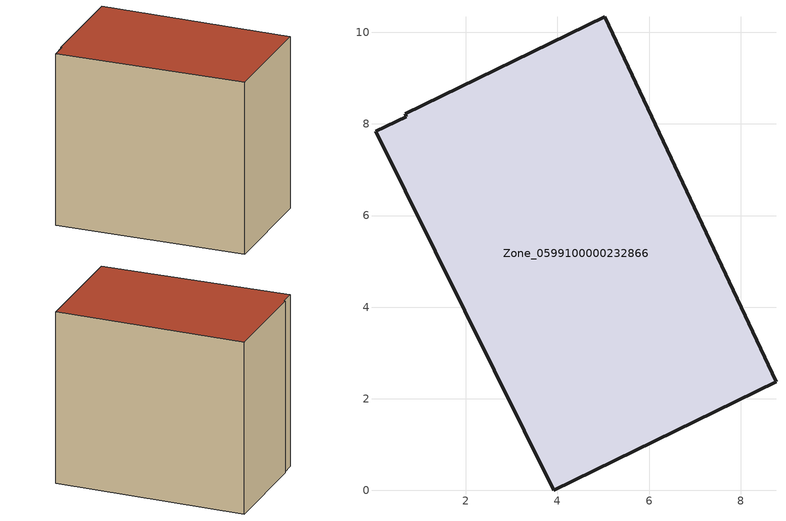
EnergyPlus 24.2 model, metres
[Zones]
Zone_0599100000232866
 floor ground (C_G): 0.03,7.84 0.69,8.16 0.67,8.22 5.03,10.34 8.77,2.37 3.92,0 z0
 wall outside (C_F): 8.77,2.37 5.03,10.34 0.67,8.22 0.69,8.16 0.03,7.84 3.92,0 8.77,2.37 z0:8.06
 roof outside (C_R): 0.69,8.16 0.03,7.84 3.92,0 8.77,2.37 5.03,10.34 0.67,8.22 z8.06
[BUILDING]
Pand.0599100000232866: North Axis=0; Terrain=City; Loads Convergence Tolerance Value=0.04; Temperature Convergence Tolerance Value=0.4; Solar Distribution=FullExterior; Maximum Number of Warmup Days=25; Minimum Number of Warmup Days=1
[Site:Location]
Rotterdam.The.Hague.AP_ZH_NLD Design_Conditions: Latitude=51.96; Longitude=4.45; Time Zone=1; Elevation=-4.5
[SITE:GROUNDTEMPERATURE:BUILDINGSURFACE]
18, 18, 18, 18, 18, 18, 18, 18, 18, 18, 18, 18
[MATERIAL] Thermal Absorptance=0.9; Solar Absorptance=0.7; Visible Absorptance=0.7
Name | Roughness | Thickness | Conductivity | Density | Specific Heat
G.TI.1975-1991 | MediumSmooth | 0.15 | 0.288461 | 540 | 1210
F.TI.1975-1991 | Rough | 0.3 | 0.230769 | 1920 | 840
R.TI.1975-1991 | MediumRough | 0.2 | 0.153846 | 1500 | 1000
[CONSTRUCTION]
C_G: G.TI.1975-1991
C_F: F.TI.1975-1991
C_R: R.TI.1975-1991
[ZONE]
Zone_0599100000232866: Type=1; Multiplier=1; Ceiling Height=Autocalculate; Volume=Autocalculate; Floor Area=autocalculate; Part of Total Floor Area=Yes
[ZONEINFILTRATION:DESIGNFLOWRATE]
Infil_Zone_0599100000232866: Zone or ZoneList or Space or SpaceList=Zone_0599100000232866; Schedule=AlwaysOn; Design Flow Rate Calculation Method=Flow/Area; Flow Rate per Floor Area=0.003; Constant Term Coefficient=1; Temperature Term Coefficient=0; Velocity Term Coefficient=0; Velocity Squared Term Coefficient=0
[HVACTEMPLATE:ZONE:IDEALLOADSAIRSYSTEM]
Zone_0599100000232866: Maximum Heating Supply Air Temperature=50; Minimum Cooling Supply Air Temperature=13; Maximum Heating Supply Air Humidity Ratio=0.0156; Minimum Cooling Supply Air Humidity Ratio=0.0077; Heating Limit=NoLimit; Cooling Limit=NoLimit; Dehumidification Control Type=ConstantSensibleHeatRatio; Cooling Sensible Heat Ratio=0.7; Dehumidification Setpoint=60; Humidification Control Type=None; Humidification Setpoint=30; Outdoor Air Method=None; Outdoor Air Flow Rate per Person=0.00944; Outdoor Air Flow Rate per Zone Floor Area=0; Outdoor Air Flow Rate per Zone=0; Demand Controlled Ventilation Type=None; Outdoor Air Economizer Type=NoEconomizer; Heat Recovery Type=None; Sensible Heat Recovery Effectiveness=0.7; Latent Heat Recovery Effectiveness=0.65
[ZONECONTROL:THERMOSTAT]
ThermostatControl_Zone_0599100000232866: Zone or ZoneList=Zone_0599100000232866; Control Type Schedule=DualSetpointControlType; Control 1=Thermostat_Zone_0599100000232866; Temperature Difference Between Cutout And Setpoint=0
[THERMOSTATSETPOINT:DUALSETPOINT]
Thermostat_Zone_0599100000232866: Heating Setpoint Temperature Schedule=HeatingSetpoint_Zone_0599100000232866; Cooling Setpoint Temperature Schedule=CoolingSetpoint_Zone_0599100000232866
[SCHEDULE:COMPACT]
HeatingSetpoint_Zone_0599100000232866: Through: 12/31, For: AllDays, Until: 24:00, 21
CoolingSetpoint_Zone_0599100000232866: Through: 12/31, For: AllDays, Until: 24:00, 24
DualSetpointControlType: Through: 12/31, For: AllDays, Until: 24:00, 4
AlwaysOn: Through: 12/31, For: AllDays, Until: 24:00, 1
